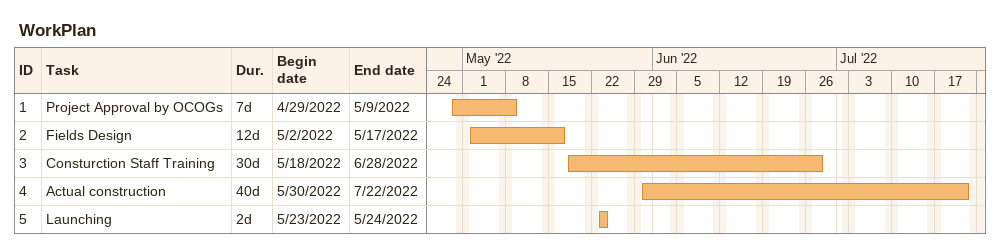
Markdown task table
WorkPlan

| ID | Task | Duration | Start | Finish |
|---|---|---|---|---|
| 1 | Project Approval by OCOGs | 7d | 2022-04-29 | 2022-05-09 |
| 2 | Fields Design | 12d | 2022-05-02 | 2022-05-17 |
| 3 | Consturction Staff Training | 30d | 2022-05-18 | 2022-06-28 |
| 4 | Actual construction | 40d | 2022-05-30 | 2022-07-22 |
| 5 | Launching | 2d | 2022-05-23 | 2022-05-24 |
